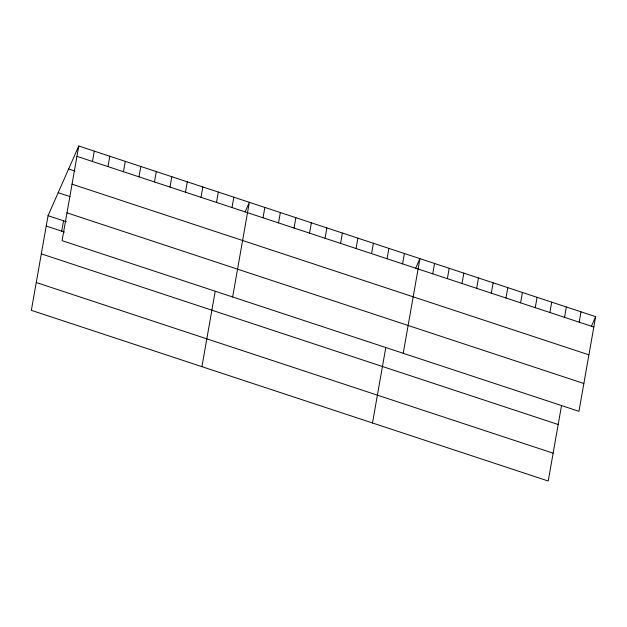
<?xml version="1.0" encoding="UTF-8"?>
<svg xmlns="http://www.w3.org/2000/svg" width="627" height="627" viewBox="0 0 627 627"><rect width="100%" height="100%" fill="white"/><g stroke="black" fill="none" stroke-linecap="round" stroke-linejoin="round"><path stroke-width="0.94" d="M78.775 145.997L62.081 240.658L578.956 411.312L595.65 316.659L78.775 145.997L48.044 215.688L31.35 310.341L548.225 481.003L561.455 405.975M61.72 231.159L63.546 220.806M92.451 161.476L94.277 151.123M107.962 166.594L109.788 156.241M123.464 171.72L125.29 161.358M138.975 176.838L140.801 166.476M154.477 181.955L156.303 171.602M169.988 187.073L171.814 176.72M185.49 192.199L187.316 181.838M201.001 197.317L202.827 186.956M216.503 202.435L218.329 192.081M201.918 366.662L215.147 291.633M232.006 207.553L233.832 197.199M232.648 296.971L249.342 202.317L245.055 212.044M263.019 217.796L264.845 207.435M278.529 222.914L280.355 212.553M294.032 228.032L295.858 217.679M309.542 233.15L311.368 222.797M325.045 238.276L326.871 227.915M340.555 243.394L342.381 233.032M356.058 248.511L357.884 238.158M371.568 253.629L373.394 243.276M387.071 258.755L388.897 248.394M372.493 422.974L385.715 347.954M402.581 263.873L404.407 253.512M403.224 353.291L419.91 258.637L415.623 268.364M432.732 273.827L434.558 263.473M447.372 278.662L449.198 268.301M462.021 283.498L463.847 273.137M476.661 288.334L478.487 277.973M491.309 293.17L493.135 282.808M505.958 298.005L507.784 287.644M520.598 302.841L522.424 292.48M535.246 307.677L537.073 297.316M549.887 312.512L551.713 302.151M564.535 317.348L566.361 306.987M579.176 322.176L581.002 311.823M591.363 326.385L595.65 316.659M76.949 156.358L593.824 327.012M68.633 169L75.013 171.108M72.042 184.173L588.918 354.835M58.186 192.693L70.036 196.604M66.987 212.835L583.862 383.497M48.044 215.688L66.282 221.707M46.218 226.041L64.456 232.068M41.311 253.864L558.187 424.518M36.256 282.526L553.132 453.18"/></g></svg>
